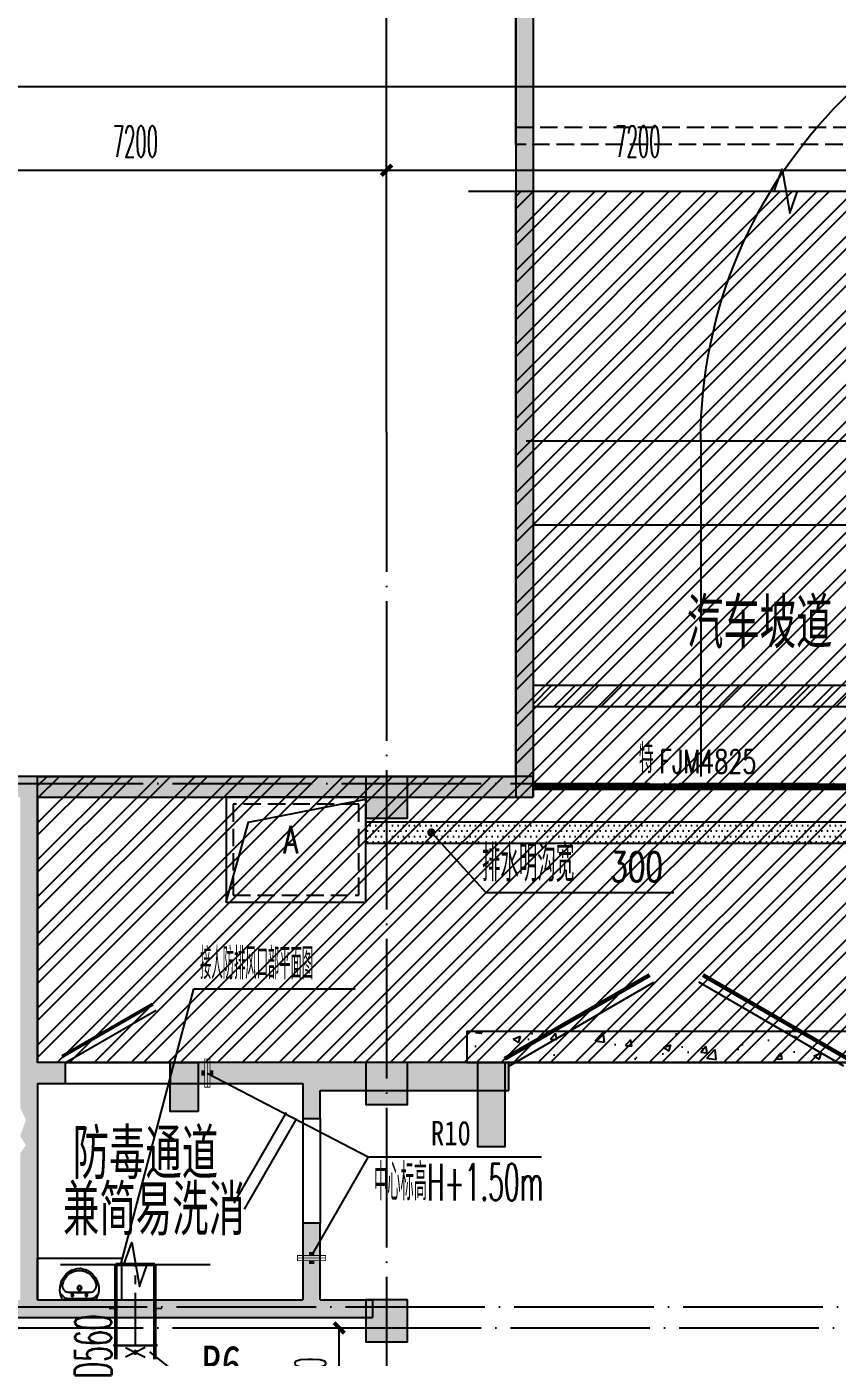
# Model space of a CAD drawing. Extents: x -888467 to -675969, y -675351 to -419232.
# Drawn here: x -773397 to -761780, y -462161 to -443100 of the extents above; entities that cross this region are included whole.
import ezdxf

# ---------------------------------------------------------------- set-up
doc = ezdxf.new("R2010")
doc.units = 0
doc.header["$LTSCALE"] = 1000
for name, pattern in [('__DASH', [0.35, 0.25, -0.1]), ('CENTER2', [1.125, 0.75, -0.125, 0.125, -0.125]), ('DASH', [0.35, 0.25, -0.1]), ('DOTE', [2.42, 2, -0.2, 0.02, -0.2])]:
    doc.linetypes.add(name, pattern=pattern)
doc.layers.get('0').update_dxf_attribs({"linetype": 'CONTINUOUS'})
doc.layers.get('Defpoints').update_dxf_attribs({"linetype": 'CONTINUOUS'})
for name, color, linetype in [('A-FM-IDEN', 181, 'CONTINUOUS'), ('A-WALL-PATT', 252, 'CONTINUOUS'), ('ACS_COM', 7, 'CONTINUOUS'), ('ACS_COM_BZ', 3, 'CONTINUOUS'), ('ACS_SFG_FM', 3, 'CONTINUOUS'), ('AXIS', 3, 'CONTINUOUS'), ('DIM_LEAD', 3, 'CONTINUOUS'), ('DIM_SYMB', 3, 'CONTINUOUS'), ('DOTE', 252, 'CONTINUOUS'), ('DUCT-送风中心线', 5, 'CENTER2'), ('DUCT-送风标注', 3, 'CONTINUOUS'), ('DUCT-送风法兰', 3, 'CONTINUOUS'), ('DUCT-送风管', 4, 'CONTINUOUS'), ('DUCT-送风管端线', 3, 'CONTINUOUS'), ('DUCT-送风阀门', 7, 'CONTINUOUS'), ('PIPE-地暖回', 4, 'DASH'), ('PUB_HATCH', 8, 'CONTINUOUS'), ('TH_DIM', 3, 'CONTINUOUS'), ('公用-影线', 8, 'CONTINUOUS'), ('厕卫厨', 252, 'CONTINUOUS'), ('建筑-墙体', 2, 'CONTINUOUS'), ('建筑层', 253, 'CONTINUOUS'), ('结构柱子', 253, 'CONTINUOUS'), ('覆土', 7, 'CONTINUOUS'), ('风量标注', 3, 'CONTINUOUS')]:
    doc.layers.add(name, color=color, linetype=linetype)
doc.styles.add('-黑体', font='', dxfattribs={"width": 0.8})
doc.styles.add('_TCH_DIM_T3', font='simplex.shx', dxfattribs={"width": 0.423529, "bigfont": 'gbcbig.shx'})
doc.styles.add('A_DIM', font='simplex.shx', dxfattribs={"width": 0.7, "bigfont": 'gbcbig.shx'})
doc.styles.add('hxd', font='simplex.shx', dxfattribs={"width": 0.5, "bigfont": 'gbcbig.shx'})
doc.styles.add('HZF', font='simplex.shx', dxfattribs={"width": 0.5, "bigfont": 'gbcbig.shx'})
doc.styles.get("Standard").update_dxf_attribs({"font": 'GBENOR', "bigfont": 'GBCBIG'})
doc.styles.add('房间名称', font='simplex.shx', dxfattribs={"width": 0.75, "bigfont": 'gbcbig.shx'})
doc.styles.get('-黑体').set_extended_font_data('SimHei')
doc.dimstyles.new('_TCH_ARCH&&150', dxfattribs={"dimtxt": 446.25, "dimasz": 150, "dimexe": 375, "dimexo": 450, "dimgap": 189.375, "dimtad": 1, "dimdec": 0, "dimzin": 0, "dimdsep": 46, "dimtxsty": '_TCH_DIM_T3', "dimblk": 'ARCHTICK', "dimcen": 0.09, "dimclrt": 7, "dimazin": 2, "dimtfac": 1, "dimtdec": 0, "dimtix": 1, "dimtmove": 2, "dimatfit": 3, "dimfxl": 1, "dimtolj": 1, "dimtzin": 0, "dimarcsym": 0})

# ---------------------------------------------------------------- blocks, each defined once
blk = doc.blocks.new('_ArchTick')
at = {"color": 0, "linetype": 'ByBlock', "const_width": 0.4}
blk.add_lwpolyline([(-0.5, -0.5), (0.5, 0.5)], dxfattribs=at)
blk = doc.blocks.new('*D107')
at = {"layer": 'AXIS', "color": 0, "lineweight": -2, "transparency": 16777216}
for p, q in [((-768239, -448458), (-768239, -444783)), ((-761039, -448458), (-761039, -444783)), ((-768239, -445158), (-761039, -445158))]:
    blk.add_line(p, q, dxfattribs=at)
at = {"layer": 'Defpoints', "color": 0, "transparency": 16777216}
for p in [(-761039, -445158), (-768239, -448908), (-761039, -448908)]:
    blk.add_point(p, dxfattribs=at)
at = {"layer": 'AXIS', "color": 0, "lineweight": -2, "transparency": 16777216, "xscale": 150, "yscale": 150, "zscale": 150, "rotation": 180}
blk.add_blockref('_ArchTick', (-768239, -445158), dxfattribs=at)
at = {"layer": 'AXIS', "color": 0, "lineweight": -2, "transparency": 16777216, "xscale": 150, "yscale": 150, "zscale": 150}
blk.add_blockref('_ArchTick', (-761039, -445158), dxfattribs=at)
at = {"layer": 'AXIS', "color": 7, "transparency": 16777216, "insert": (-764639, -444746), "char_height": 446.2, "attachment_point": 5, "style": '_TCH_DIM_T3'}
blk.add_mtext('\\A1;7200', dxfattribs=at)
blk = doc.blocks.new('A$C10362422')
h = blk.add_hatch()
h.set_pattern_fill('ANSI31', color=256, scale=150, angle=90)
h.set_pattern_definition([(135, (-3252770.88, -12604415.4), (-168.3798023, -168.3798023), [])])
h.paths.add_polyline_path([(12573, 4926), (12573, 4626), (7773, 4626), (7773, 4926)])
at = {"layer": '公用-影线'}
blk.add_hatch(color=256, dxfattribs=at).paths.add_polyline_path([(12573, 17526), (12573, 3326), (12823, 3326), (12823, 17526)])
for p, q in [((7773, 8426), (12673, 8426)), ((7773, 7226), (12573, 7226))]:
    blk.add_line(p, q)
blk.add_lwpolyline([(12673, 12676), (12823, 12676), (12823, 17676), (-23858, 17676), (-23858, 12676), (3273, 12676)])
blk.add_lwpolyline([(12573, 4926), (12573, 4626), (7773, 4626), (7773, 4926)], close=True)
blk.add_arc((3273, 8426), 6900, 0, 90)
at = {"layer": '建筑-墙体'}
for p, q in [((12573, 17526), (12573, 3326)), ((12823, 17526), (12823, 3326)), ((12823, 3326), (12573, 3326))]:
    blk.add_line(p, q, dxfattribs=at)
at = {"layer": '覆土'}
blk.add_line((10173, 8426), (10173, 3626), dxfattribs=at)
at = {"layer": '覆土', "linetype": '__DASH'}
blk.add_lwpolyline([(2888, 12676), (12823, 12676), (12823, 12926), (3097, 12926)], close=True, dxfattribs=at)
blk = doc.blocks.new('sdasd')
at = {"layer": 'ACS_SFG_FM', "const_width": 75}
for points in [[(7826135, 21208926), (7826182, 21208926)], [(7826305, 21208926), (7826257, 21208926)]]:
    blk.add_lwpolyline(points, dxfattribs=at)
at = {"layer": 'DUCT-送风标注', "const_width": 10}
blk.add_lwpolyline([(7826257, 21209128), (7826257, 21208724), (7826182, 21208724), (7826182, 21209128)], close=True, dxfattribs=at)
blk.add_lwpolyline([(7826220, 21209128), (7826220, 21208724)], dxfattribs=at)
blk = doc.blocks.new('_E6')
for p, q in [((240, 0), (-240, 0)), ((-237, 0), (239, 0)), ((240, 0), (270, -79)), ((-213, -36), (-271, -91)), ((-240, 0), (-270, -79)), ((-179, -23), (181, -23)), ((141, -105), (-141, -105)), ((-141, -105), (141, -105)), ((217, -37), (274, -95))]:
    blk.add_line(p, q)
for centre, radius in [((-99, -65), 16.3), ((2, -172), 31.6), ((2, -172), 23), ((101, -65), 16.3)]:
    blk.add_circle(centre, radius)
for centre, radius, start, end in [((28, -152), 307, 166.1751, 244.7296), ((-141, -205), 100, 90, 190.5602), ((-179, -73), 50, 90, 133.181), ((-28, -152), 307, 297.0639, 13.8249), ((141, -205), 100, 349.4398, 90), ((181, -73), 50, 44.5607, 90), ((0, -179), 243, 190.5602, 349.4398), ((0, -201), 250, 245.8071, 296.4628), ((28, -152), 307, 266.589, 266.5936)]:
    blk.add_arc(centre, radius, start, end)
at = {"width": 0.8, "flags": 9}
for tag in ['XSIZE', 'YSIZE']:
    blk.add_attdef(tag, (0, 0), '', height=0.5, dxfattribs=at)
blk = doc.blocks.new('A$C2B1B7B0A')
at = {"layer": '结构柱子'}
h = blk.add_hatch(color=253, dxfattribs=at)
h.dxf.hatch_style = 1
h.paths.add_polyline_path([(88700, 46500), (88100, 46500), (88100, 45900), (88700, 45900)])
h = blk.add_hatch(color=253, dxfattribs=at)
h.dxf.hatch_style = 1
h.paths.add_polyline_path([(85700, 41700), (85300, 41700), (85300, 42400), (85700, 42400)])
h = blk.add_hatch(color=253, dxfattribs=at)
h.dxf.hatch_style = 1
h.paths.add_polyline_path([(90100, 42400), (89700, 42400), (89700, 41200), (90100, 41200)])
h = blk.add_hatch(color=253, dxfattribs=at)
h.dxf.hatch_style = 1
h.paths.add_polyline_path([(88700, 39000), (88100, 39000), (88100, 38400), (88700, 38400)])
at = {"layer": '结构柱子', "color": 253}
for points in [[(88700, 46500), (88100, 46500), (88100, 45900), (88700, 45900)], [(85700, 41700), (85300, 41700), (85300, 42400), (85700, 42400)], [(90100, 42400), (89700, 42400), (89700, 41200), (90100, 41200)], [(88700, 39000), (88100, 39000), (88100, 38400), (88700, 38400)]]:
    blk.add_lwpolyline(points, close=True, dxfattribs=at)
blk = doc.blocks.new('*D516')
at = {"layer": 'Defpoints', "color": 0, "transparency": 16777216}
for p in [(-770529, -461739), (-768918, -461739), (-770529, -463239)]:
    blk.add_point(p, dxfattribs=at)
at = {"layer": 'TH_DIM', "color": 0, "lineweight": -2, "transparency": 16777216}
for p, q in [((-770079, -461739), (-768543, -461739)), ((-768918, -463239), (-768918, -461739)), ((-770079, -463239), (-768543, -463239))]:
    blk.add_line(p, q, dxfattribs=at)
at = {"layer": 'TH_DIM', "color": 0, "lineweight": -2, "transparency": 16777216, "xscale": 150, "yscale": 150, "zscale": 150}
for p, rotation in [((-768918, -461739), 90), ((-768918, -463239), 270)]:
    blk.add_blockref('_ArchTick', p, dxfattribs=dict(at, rotation=rotation))
at = {"layer": 'TH_DIM', "color": 7, "transparency": 16777216, "insert": (-769331, -462489), "char_height": 446.2, "attachment_point": 5, "rotation": 90, "style": '_TCH_DIM_T3'}
blk.add_mtext('\\A1;1500', dxfattribs=at)
blk = doc.blocks.new('*D625')
at = {"layer": 'AXIS', "color": 0, "lineweight": -2, "transparency": 16777216}
for p, q in [((-775439, -448458), (-775439, -444783)), ((-768239, -448458), (-768239, -444783)), ((-775439, -445158), (-768239, -445158))]:
    blk.add_line(p, q, dxfattribs=at)
at = {"layer": 'Defpoints', "color": 0, "transparency": 16777216}
for p in [(-768239, -445158), (-775439, -448908), (-768239, -448908)]:
    blk.add_point(p, dxfattribs=at)
at = {"layer": 'AXIS', "color": 0, "lineweight": -2, "transparency": 16777216, "xscale": 150, "yscale": 150, "zscale": 150, "rotation": 180}
blk.add_blockref('_ArchTick', (-775439, -445158), dxfattribs=at)
at = {"layer": 'AXIS', "color": 0, "lineweight": -2, "transparency": 16777216, "xscale": 150, "yscale": 150, "zscale": 150}
blk.add_blockref('_ArchTick', (-768239, -445158), dxfattribs=at)
at = {"layer": 'AXIS', "color": 7, "transparency": 16777216, "insert": (-771839, -444746), "char_height": 446.2, "attachment_point": 5, "style": '_TCH_DIM_T3'}
blk.add_mtext('\\A1;7200', dxfattribs=at)
blk = doc.blocks.new('*D626')
at = {"layer": 'AXIS', "color": 0, "lineweight": -2, "transparency": 16777216}
for p, q in [((-768239, -448458), (-768239, -444783)), ((-761039, -448458), (-761039, -444783)), ((-768239, -445158), (-761039, -445158))]:
    blk.add_line(p, q, dxfattribs=at)
at = {"layer": 'Defpoints', "color": 0, "transparency": 16777216}
for p in [(-761039, -445158), (-768239, -448908), (-761039, -448908)]:
    blk.add_point(p, dxfattribs=at)
at = {"layer": 'AXIS', "color": 0, "lineweight": -2, "transparency": 16777216, "xscale": 150, "yscale": 150, "zscale": 150, "rotation": 180}
blk.add_blockref('_ArchTick', (-768239, -445158), dxfattribs=at)
at = {"layer": 'AXIS', "color": 0, "lineweight": -2, "transparency": 16777216, "xscale": 150, "yscale": 150, "zscale": 150}
blk.add_blockref('_ArchTick', (-761039, -445158), dxfattribs=at)
at = {"layer": 'AXIS', "color": 7, "transparency": 16777216, "insert": (-764639, -444746), "char_height": 446.2, "attachment_point": 5, "style": '_TCH_DIM_T3'}
blk.add_mtext('\\A1;7200', dxfattribs=at)
blk = doc.blocks.new('*D654')
at = {"layer": 'AXIS', "color": 0, "lineweight": -2, "transparency": 16777216}
for p, q in [((-856639, -448458), (-856639, -443583)), ((-717639, -448458), (-717639, -443583)), ((-856639, -443958), (-717639, -443958))]:
    blk.add_line(p, q, dxfattribs=at)
at = {"layer": 'Defpoints', "color": 0, "transparency": 16777216}
for p in [(-717639, -443958), (-856639, -448908), (-717639, -448908)]:
    blk.add_point(p, dxfattribs=at)
at = {"layer": 'AXIS', "color": 0, "lineweight": -2, "transparency": 16777216, "xscale": 150, "yscale": 150, "zscale": 150, "rotation": 180}
blk.add_blockref('_ArchTick', (-856639, -443958), dxfattribs=at)
at = {"layer": 'AXIS', "color": 0, "lineweight": -2, "transparency": 16777216, "xscale": 150, "yscale": 150, "zscale": 150}
blk.add_blockref('_ArchTick', (-717639, -443958), dxfattribs=at)
at = {"layer": 'AXIS', "color": 7, "transparency": 16777216, "insert": (-787139, -443546), "char_height": 446.2, "attachment_point": 5, "style": '_TCH_DIM_T3'}
blk.add_mtext('\\A1;139000', dxfattribs=at)
blk = doc.blocks.new('$DorLib2D$00000213')
at = {"color": 0, "linetype": 'DASH', "const_width": 0.02}
blk.add_lwpolyline([(0.5, 0), (-0.5, 0)], dxfattribs=at)
blk = doc.blocks.new('$DorLib2D$00000207')
at = {"color": 0}
for p, q in [((-0.5, 0.0313), (-0.067, 0.2813)), ((0.5, 0.0313), (0.067, 0.2813))]:
    blk.add_line(p, q, dxfattribs=at)
at = {"color": 0, "const_width": 0.0125}
for points in [[(-0.5125, 0.0529), (-0.0795, 0.3029)], [(0.5125, 0.0529), (0.0795, 0.3029)]]:
    blk.add_lwpolyline(points, dxfattribs=at)
blk = doc.blocks.new('$DorLib2D$00000193')
at = {"color": 0}
blk.add_line((-0.5, 0.1), (0.366, 0.6), dxfattribs=at)
at = {"color": 0, "const_width": 0.0333}
blk.add_lwpolyline([(-0.533, 0.158), (0.333, 0.658)], dxfattribs=at)
blk = doc.blocks.new('$DorLib2D$00000180')
at = {"color": 0}
for p, q in [((-0.557, 0.242), (0.309, 0.742)), ((-0.5, 0.143), (0.366, 0.643))]:
    blk.add_line(p, q, dxfattribs=at)

msp = doc.modelspace()

# ---------------------------------------------------------------- hatches: boundary and pattern name
at = {"layer": 'A-WALL-PATT'}
for points in [[(-773372.4, -454038.7), (-773489.1, -454138.7), (-773489.1, -458038.7), (-773322.4, -458072.1), (-773239.1, -457938.7), (-773239.1, -454138.7)], [(-773239.1, -458238.7), (-772839.1, -458238.7), (-772839.1, -457938.7), (-773239.1, -457938.7), (-773322.4, -458072.1)], [(-769314.1, -457938.7), (-771339.1, -457938.7), (-771339.1, -458238.7), (-769439.1, -458238.7), (-769314.1, -458172.1)], [(-769189.1, -458338.7), (-766489.1, -458338.7), (-766489.1, -457938.7), (-769314.1, -457938.7), (-769314.1, -458172.1)], [(-766939.1, -458338.7), (-766539.1, -458338.7), (-766539.1, -457938.7), (-766939.1, -457938.7)], [(-773322.4, -458072.1), (-773489.1, -458038.7), (-773489.1, -458588.7), (-773405.8, -458755.4), (-773239.1, -458688.7), (-773239.1, -458238.7)], [(-769439.1, -458238.7), (-769439.1, -458738.7), (-769189.1, -458738.7), (-769189.1, -458338.7), (-769314.1, -458172.1)], [(-773405.8, -458755.4), (-773489.1, -458988.7), (-773405.8, -459122.1), (-773239.1, -459138.7), (-773239.1, -458688.7)], [(-773405.8, -459122.1), (-773489.1, -459238.7), (-773489.1, -461338.7), (-773372.4, -461422.1), (-773239.1, -461338.7), (-773239.1, -459138.7)], [(-769189.1, -461338.7), (-769189.1, -460238.7), (-769439.1, -460238.7), (-769439.1, -461338.7), (-769314.1, -461422.1)], [(-775372.4, -461455.4), (-775289.1, -461588.7), (-773389.1, -461588.7), (-773372.4, -461422.1), (-773489.1, -461338.7), (-775289.1, -461338.7)], [(-773372.4, -461422.1), (-773389.1, -461588.7), (-769314.1, -461588.7), (-769314.1, -461422.1), (-769439.1, -461338.7), (-773239.1, -461338.7)], [(-769314.1, -461422.1), (-769314.1, -461588.7), (-768439.1, -461588.7), (-768439.1, -461338.7), (-769189.1, -461338.7)]]:
    msp.add_hatch(color=256, dxfattribs=at).paths.add_polyline_path(points)
at = {"layer": 'PUB_HATCH'}
for points in [[(-773372.4, -454038.7), (-773389.1, -453838.7), (-773639.1, -453838.7), (-773939.1, -454138.7), (-773489.1, -454138.7)], [(-773239.1, -454138.7), (-766139.1, -454138.7), (-766139.1, -453838.7), (-773389.1, -453838.7), (-773372.4, -454038.7)]]:
    msp.add_hatch(color=256, dxfattribs=at).paths.add_polyline_path(points)
at = {"layer": '建筑层'}
h = msp.add_hatch(dxfattribs=at)
h.set_pattern_fill('金属', color=253, scale=150)
h.set_pattern_definition([(45, (-2303341.2, -1522689.87), (-265.16504, 265.16504), []), (45, (-2303164.44, -1522689.87), (-265.16504, 265.16504), [])])
h.paths.add_polyline_path([(-773239.1, -454138.7), (-773239.1, -453838.7), (-766389.1, -453838.7), (-766389.1, -445457.1), (-759126.9, -445457.1), (-759321.8, -445589.2), (-759607.4, -445814), (-759921, -446112.2), (-760186.9, -446420.6), (-760409.2, -446732.9), (-760658.4, -447174.4), (-760848.7, -447629.7), (-760954.4, -447977.4), (-761005.5, -448199.9), (-761089.1, -448748.9), (-761089.1, -449038.7), (-761089.1, -453838.7), (-760989.1, -453838.7), (-760989.1, -457938.7), (-773239.1, -457938.7)])
h = msp.add_hatch(color=253, dxfattribs=at)
h.dxf.hatch_style = 1
h.paths.add_polyline_path([(-767939.1, -453838.7), (-768539.1, -453838.7), (-768539.1, -454438.7), (-767939.1, -454438.7)])
at = {"layer": '建筑层', "linetype": 'DASH'}
h = msp.add_hatch(dxfattribs=at)
h.set_pattern_fill('DOTS', color=253, scale=50)
h.set_pattern_definition([(0, (-1303341.21, -1522689.866), (39.6875, 79.375), [0, -79.375])])
h.paths.add_polyline_path([(-760939.1, -454493.3), (-768539.1, -454493.3), (-768539.1, -454793.3), (-760939.1, -454793.3)])
at = {"layer": '建筑层'}
h = msp.add_hatch(dxfattribs=at)
h.set_pattern_fill('混凝土', color=253, scale=150)
h.set_pattern_definition([(50, (-2302991.2, -1725153.7), (1075.89027, -94.1282), [112.5, -1237.5]), (355, (-2302991.2, -1725153.7), (-208.127, 1128.2882), [90, -990]), (100.4514, (-2302901.6, -1725161.6), (867.76407, 1034.1593), [95.6103, -1051.71317]), (46.1842, (-2302991.2, -1724853.7), (1600.8616, -248.2785), [168.75, -1856.25]), (96.6356, (-2302857.8, -1724874.4), (1401.994, 1461.1768), [143.4154, -1577.5695]), (351.1842, (-2302991.2, -1724853.7), (1401.9929, 1461.1779), [135, -1485]), (21, (-2302841.2, -1724928.7), (895.36058, -603.92834), [112.5, -1237.5]), (326, (-2302841.2, -1724928.7), (364.973, 1087.72507), [90, -990]), (71.4514, (-2302766.6, -1724979.1), (1260.33394, 483.79575), [95.6103, -1051.71317]), (37.5, (-2302991.2, -1725153.73), (18.23978, 499.34078), [0, -978, 0, -1005, 0, -993.75]), (7.5, (-2302991.2, -1725153.7), (394.6043, 591.61757), [0, -573, 0, -955.5, 0, -378.75]), (327.5, (-2303325.7, -1725153.73), (800.733654, -33.83231), [0, -375, 0, -1170, 0, -1552.5]), (317.5, (-2303475.7, -1725153.7), (874.77925, 150.15747), [0, -487.5, 0, -777, 0, -1102.5])])
h.paths.add_polyline_path([(-761089.1, -457495.4), (-767089.1, -457495.4), (-767089.1, -457938.7), (-761089.1, -457938.7)])
h = msp.add_hatch(color=253, dxfattribs=at)
h.dxf.hatch_style = 1
h.paths.add_polyline_path([(-767939.1, -457938.6), (-768539.1, -457938.6), (-768539.1, -458538.6), (-767939.1, -458538.6)])
h = msp.add_hatch(color=253, dxfattribs=at)
h.dxf.hatch_style = 1
h.paths.add_polyline_path([(-767939.1, -461338.7), (-768539.1, -461338.7), (-768539.1, -461938.7), (-767939.1, -461938.7)])

# ---------------------------------------------------------------- linework, layer by layer
at = {"layer": 'ACS_COM_BZ'}
msp.add_line((-768501.3, -459289.9, -3631.3), (-766019.4, -459289.9, -3631.3), dxfattribs=at)
at = {"layer": 'AXIS'}
msp.add_line((-768239.1, -448908.1), (-768239.1, -442908.1), dxfattribs=at)
at = {"layer": 'DIM_LEAD'}
msp.add_line((-771634.9, -462082.4, 2310), (-770928.1, -462644.5, -12690), dxfattribs=at)
at = {"layer": 'DIM_SYMB', "color": 3}
msp.add_lwpolyline([(-772910.4, -460830.9), (-772006.5, -460830.9), (-771891.9, -460515.9), (-771780.8, -461145.9), (-771669, -460830.9), (-770765.1, -460830.9)], dxfattribs=at)
at = {"layer": 'DOTE', "linetype": 'DOTE'}
for p, q in [((-768239.1, -448908.1), (-768239.1, -497433.1)), ((-860846.2, -453938.7), (-713239.1, -453938.7)), ((-826910.2, -461438.7), (-748038.1, -461438.7)), ((-860846.2, -461738.7), (-713239.1, -461738.7))]:
    msp.add_line(p, q, dxfattribs=at)
at = {"layer": 'DUCT-送风中心线'}
msp.add_line((-771839.1, -461988.5), (-771839.1, -460830.9), dxfattribs=at)
at = {"layer": 'DUCT-送风法兰'}
msp.add_line((-771521.6, -461988.6), (-772156.6, -461988.6), dxfattribs=at)
at = {"layer": 'DUCT-送风管', "const_width": 52.5}
for points in [[(-771559.1, -460830.9), (-772119.1, -460830.9)], [(-772119.1, -460830.9), (-772119.1, -461988.5)], [(-771559.1, -461988.5), (-771559.1, -460830.9)], [(-772119.1, -462188.7), (-772119.1, -461988.7)], [(-771559.1, -461988.7), (-771559.1, -462188.7)]]:
    msp.add_lwpolyline(points, dxfattribs=at)
at = {"layer": 'DUCT-送风管端线'}
for p, q in [((-772119.1, -461988.5), (-771559.1, -461988.5)), ((-772119.1, -461988.7), (-771559.1, -461988.7))]:
    msp.add_line(p, q, dxfattribs=at)
at = {"layer": 'DUCT-送风阀门'}
for p, q in [((-771979.1, -462018.7), (-771699.1, -462158.7)), ((-771699.1, -462018.6), (-771979, -462158.8)), ((-771860.4, -462082.7), (-771861.1, -462086.7)), ((-771861.1, -462086.7), (-771861.1, -462090.8)), ((-771861.1, -462090.8), (-771860.4, -462094.8)), ((-771858.9, -462078.9), (-771860.4, -462082.7)), ((-771860.4, -462094.8), (-771858.9, -462098.6)), ((-771856.7, -462075.4), (-771858.9, -462078.9)), ((-771858.9, -462098.6), (-771856.7, -462102.1)), ((-771854, -462072.4), (-771856.7, -462075.4)), ((-771856.7, -462102.1), (-771854, -462105.1)), ((-771850.7, -462069.9), (-771854, -462072.4)), ((-771854, -462105.1), (-771850.7, -462107.6)), ((-771847.1, -462068.1), (-771850.7, -462069.9)), ((-771850.7, -462107.6), (-771847.1, -462109.4)), ((-771843.1, -462066.9), (-771847.1, -462068.1)), ((-771847.1, -462109.4), (-771843.1, -462110.5)), ((-771839.1, -462066.6), (-771843.1, -462066.9)), ((-771843.1, -462110.5), (-771839.1, -462110.9)), ((-771835, -462066.9), (-771839.1, -462066.6)), ((-771839.1, -462110.9), (-771835, -462110.5)), ((-771831.1, -462068.1), (-771835, -462066.9)), ((-771835, -462110.5), (-771831.1, -462109.4)), ((-771827.4, -462069.9), (-771831.1, -462068.1)), ((-771831.1, -462109.4), (-771827.4, -462107.6)), ((-771824.1, -462072.4), (-771827.4, -462069.9)), ((-771827.4, -462107.6), (-771824.1, -462105.1)), ((-771821.4, -462075.4), (-771824.1, -462072.4)), ((-771824.1, -462105.1), (-771821.4, -462102.1)), ((-771819.2, -462078.9), (-771821.4, -462075.4)), ((-771821.4, -462102.1), (-771819.2, -462098.6)), ((-771817.8, -462082.7), (-771819.2, -462078.9)), ((-771819.2, -462098.6), (-771817.8, -462094.8)), ((-771817, -462086.7), (-771817.8, -462082.7)), ((-771817.8, -462094.8), (-771817, -462090.8)), ((-771817, -462090.8), (-771817, -462086.7))]:
    msp.add_line(p, q, dxfattribs=at)
at = {"layer": 'PIPE-地暖回', "const_width": 25, "elevation": 4528.8}
for points in [[(-772219.1, -461459.6), (-772119.1, -461459.6)], [(-771459.1, -461459.6), (-771559.1, -461459.6)]]:
    msp.add_lwpolyline(points, dxfattribs=at)
at = {"layer": '厕卫厨'}
msp.add_lwpolyline([(-773239.1, -461338.7), (-773239.1, -460738.7), (-772039.1, -460738.7), (-772039.1, -461338.7)], dxfattribs=at)
at = {"layer": '建筑层', "color": 253}
for p, q in [((-773389.1, -453838.7), (-773639.1, -453838.7)), ((-766139.1, -453838.7), (-773389.1, -453838.7)), ((-766139.1, -454138.7), (-766139.1, -453838.7)), ((-773239.1, -454138.7), (-766139.1, -454138.7)), ((-773239.1, -454138.7), (-773239.1, -457938.7)), ((-767597.6, -454643.3), (-766817.7, -455500.9)), ((-766817.7, -455500.9), (-764122.2, -455500.9)), ((-772839.1, -457938.7), (-773239.1, -457938.7)), ((-772839.1, -458238.7), (-772839.1, -457938.7)), ((-772839.1, -457938.7), (-771339.1, -457938.7)), ((-769314.1, -457938.7), (-771339.1, -457938.7)), ((-771339.1, -457938.7), (-771339.1, -458238.7)), ((-766489.1, -457938.7), (-769314.1, -457938.7)), ((-766489.1, -458338.7), (-766489.1, -457938.7)), ((-773239.1, -458238.7), (-772839.1, -458238.7)), ((-773239.1, -458238.7), (-773239.1, -458688.7)), ((-772839.1, -458238.7), (-771339.1, -458238.7)), ((-771339.1, -458238.7), (-769439.1, -458238.7)), ((-769439.1, -458238.7), (-769439.1, -458738.7)), ((-769189.1, -458338.7), (-766489.1, -458338.7)), ((-769189.1, -458738.7), (-769189.1, -458338.7)), ((-773239.1, -458688.7), (-773239.1, -459138.7)), ((-769439.1, -458738.7), (-769189.1, -458738.7)), ((-769439.1, -458738.7), (-769439.1, -460238.7)), ((-769189.1, -458738.7), (-769189.1, -460238.7)), ((-773239.1, -459138.7), (-773239.1, -461338.7)), ((-769189.1, -460238.7), (-769439.1, -460238.7)), ((-769439.1, -460238.7), (-769439.1, -461338.7)), ((-769189.1, -461338.7), (-769189.1, -460238.7)), ((-773239.1, -461338.7), (-769439.1, -461338.7)), ((-769189.1, -461338.7), (-768439.1, -461338.7)), ((-768439.1, -461338.7), (-768439.1, -461588.7)), ((-775289.1, -461588.7), (-773389.1, -461588.7)), ((-773389.1, -461588.7), (-769314.1, -461588.7)), ((-769314.1, -461588.7), (-768439.1, -461588.7))]:
    msp.add_line(p, q, dxfattribs=at)
for points in [[(-767064.6, -445457.1), (-762688.1, -445457.1), (-762573.4, -445142.1), (-762462.3, -445772.1), (-762350.6, -445457.1), (-757974, -445457.1)], [(-770539.1, -455638.7), (-770218.5, -454493.3), (-768539.1, -454163.7)]]:
    msp.add_lwpolyline(points, dxfattribs=at)
for points in [[(-773239.1, -454138.7), (-773239.1, -453838.7), (-766389.1, -453838.7), (-766389.1, -445457.1), (-759126.9, -445457.1), (-759321.8, -445589.2), (-759607.4, -445814), (-759921, -446112.2), (-760186.9, -446420.6), (-760409.2, -446732.9), (-760658.4, -447174.4), (-760848.7, -447629.7), (-760954.4, -447977.4), (-761005.5, -448199.9), (-761089.1, -448748.9), (-761089.1, -449038.7), (-761089.1, -453838.7), (-760989.1, -453838.7), (-760989.1, -457938.7), (-773239.1, -457938.7)], [(-767939.1, -453838.7), (-768539.1, -453838.7), (-768539.1, -454438.7), (-767939.1, -454438.7)], [(-768539.1, -454138.7), (-770539.1, -454138.7), (-770539.1, -455638.7), (-768539.1, -455638.7)], [(-768539.1, -454138.7), (-770539.1, -454138.7), (-770539.1, -455638.7), (-768539.1, -455638.7)], [(-768539.1, -454138.7), (-770539.1, -454138.7), (-770539.1, -455638.7), (-768539.1, -455638.7)], [(-760939.1, -454493.3), (-768539.1, -454493.3), (-768539.1, -454793.3), (-760939.1, -454793.3)], [(-761089.1, -457495.4), (-767089.1, -457495.4), (-767089.1, -457938.7), (-761089.1, -457938.7)], [(-767939.1, -457938.6), (-768539.1, -457938.6), (-768539.1, -458538.6), (-767939.1, -458538.6)], [(-767939.1, -461338.7), (-768539.1, -461338.7), (-768539.1, -461938.7), (-767939.1, -461938.7)]]:
    msp.add_lwpolyline(points, close=True, dxfattribs=at)
at = {"layer": '建筑层', "color": 253, "linetype": '__DASH'}
msp.add_lwpolyline([(-768639.1, -454238.7), (-770439.1, -454238.7), (-770439.1, -455538.7), (-768639.1, -455538.7)], close=True, dxfattribs=at)
at = {"layer": '建筑层', "color": 253, "const_width": 60}
msp.add_lwpolyline([(-767617.8, -454621.1, 1), (-767577.4, -454665.5, 1)], format="xyb", close=True, dxfattribs=at)
at = {"layer": '风量标注'}
for p, q in [((-772048.1, -460830.9), (-770999.4, -456880)), ((-770999.4, -456880), (-768689.3, -456880)), ((-770808.4, -458088.7, 0), (-768501.3, -459289.9, -3631.3)), ((-768501.3, -459289.9, -3631.3), (-769314.1, -460701.2, 0))]:
    msp.add_line(p, q, dxfattribs=at)

# ---------------------------------------------------------------- block references
msp.add_blockref('A$C2B1B7B0A', (-856639.1, -500338.7))
at = {"layer": 'DIM_LEAD'}
msp.add_blockref('sdasd', (-8597028.2, -21667014.6, 0), dxfattribs=at)
at = {"layer": 'DIM_LEAD', "rotation": 90}
msp.add_blockref('sdasd', (20439611.9, -8286958.5, 0), dxfattribs=at)
at = {"layer": '厕卫厨', "xscale": -1, "rotation": 180}
msp.add_blockref('_E6', (-772641.5, -461338.7), dxfattribs=at)
at = {"layer": '建筑层', "color": 253, "xscale": -1}
msp.add_blockref('A$C10362422', (-753566.2, -457465.1), dxfattribs=at)
at = {"layer": '建筑层', "color": 253}
for name, p, xscale, yscale, zscale, rotation in [('$DorLib2D$00000213', (-763739.1, -453988.7), -4800, 4800, 300, 180.0000000001458), ('$DorLib2D$00000207', (-764089.1, -458138.7), -4800, -4800, 400, 180.0000082215213), ('$DorLib2D$00000193', (-772089.1, -458088.7), 1500, 1500, 300, 359.999995262355), ('$DorLib2D$00000180', (-769314.1, -459488.7), 1500, -1500, 250, 270.0000000071487)]:
    msp.add_blockref(name, p, dxfattribs=dict(at, xscale=xscale, yscale=yscale, zscale=zscale, rotation=rotation))

# ---------------------------------------------------------------- texts
at = {"layer": 'A-FM-IDEN', "color": 253, "style": 'A_DIM', "width": 0.7}
for s, height, p in [('特', 420, (-764625.3, -453793.8)), ('FJM4825', 336, (-764331.3, -453793.8))]:
    msp.add_text(s, height=height, dxfattribs=at).set_placement(p)
at = {"layer": 'ACS_COM', "lineweight": 0, "style": '-黑体', "width": 0.8}
for s, height, p in [('R10', 350, (-767604.7, -459122.8, -3631.3)), ('R6', 525, (-770891, -462517.2, -12690))]:
    msp.add_text(s, height=height, dxfattribs=at).set_placement(p)
at = {"layer": 'DUCT-送风标注', "color": 3, "style": 'HZF', "width": 0.5}
msp.add_text('D560', height=525, rotation=90, dxfattribs=at).set_placement((-772180, -462458.9, 4528.8))
at = {"layer": '建筑层', "color": 253}
for s, p in [('汽车坡道', (-763935.2, -452006.4)), ('防毒通道', (-772736.8, -459608)), ('兼简易洗消', (-772875.8, -460413.7))]:
    msp.add_text(s, height=723.4, dxfattribs=at).set_placement(p)
at = {"layer": '建筑层', "color": 253, "style": '房间名称', "width": 0.675}
msp.add_text('A', height=400, dxfattribs=at).set_placement((-769718.1, -454945.7))
at = {"layer": '建筑层', "color": 7, "style": 'A_DIM', "width": 0.7}
for s, height, p in [('排水明沟宽', 525, (-766873.2, -455343.4)), ('300', 420, (-765035.7, -455343.4))]:
    msp.add_text(s, height=height, dxfattribs=at).set_placement(p)
at = {"layer": '风量标注', "width": 0.5}
for s, height, style, p in [('接人防排风口部平面图', 450, 'hxd', (-770912.1, -456745)), ('中心标高H+1.50m', 525, 'HZF', (-768417.2, -459912.9))]:
    msp.add_text(s, height=height, dxfattribs=dict(at, style=style)).set_placement(p)

# ---------------------------------------------------------------- dimensions: what is measured, and where the dimension line sits
at = {"layer": 'AXIS'}
for p1, p2, distance, picture, middle in [((-856639.1, -448908.1), (-717639.1, -448908.1), 4950, '*D654', (-787139.1, -443545.6)), ((-775439.1, -448908.1), (-768239.1, -448908.1), 3750, '*D625', (-771839.1, -444745.6)), ((-768239.1, -448908.1), (-761039.1, -448908.1), 3750, '*D107', (-764639.1, -444745.6)), ((-768239.1, -448908.1), (-761039.1, -448908.1), 3750, '*D626', (-764639.1, -444745.6))]:
    dim = msp.add_aligned_dim(p1=p1, p2=p2, distance=distance, dimstyle='_TCH_ARCH&&150', dxfattribs=at)
    dim.commit()
    dim.dimension.update_dxf_attribs({"geometry": picture, "text_midpoint": middle})
at = {"layer": 'TH_DIM'}
dim = msp.add_aligned_dim(p1=(-770529, -463238.7), p2=(-770529, -461738.7), distance=-1610.9, dimstyle='_TCH_ARCH&&150', dxfattribs=at)
dim.commit()
dim.dimension.update_dxf_attribs({"geometry": '*D516', "text_midpoint": (-769330.7, -462488.7)})

doc.saveas('drawing.dxf')
